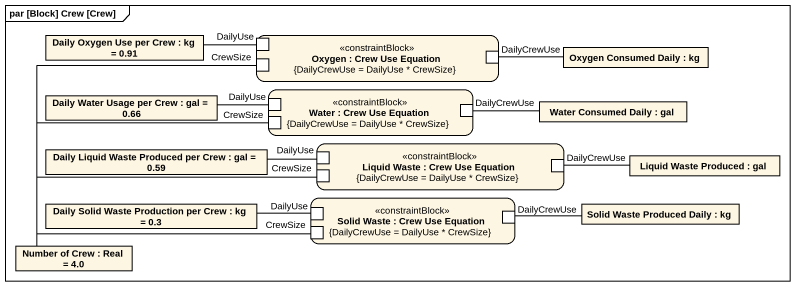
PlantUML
@startuml
mainframe par [Block] Crew [Crew]
rectangle "Daily Oxygen Use per Crew : kg = 0.91" as Daily_Oxygen_Use_per_Crew
rectangle "Oxygen : Crew Use Equation\n{DailyCrewUse = DailyUse * CrewSize}" as Oxygen <<constraintBlock>> {
  port DailyUse
  port DailyCrewUse
  port CrewSize
}
rectangle "Oxygen Consumed Daily : kg" as Oxygen_Consumed_Daily
rectangle "Water : Crew Use Equation\n{DailyCrewUse = DailyUse * CrewSize}" as Water <<constraintBlock>> {
  port "DailyUse" as DailyUse_2
  port "CrewSize" as CrewSize_2
  port "DailyCrewUse" as DailyCrewUse_2
}
rectangle "Daily Water Usage per Crew : gal = 0.66" as Daily_Water_Usage_per_Crew
rectangle "Water Consumed Daily : gal" as Water_Consumed_Daily
rectangle "Daily Liquid Waste Produced per Crew : gal = 0.59" as Daily_Liquid_Waste_Produced
rectangle "Liquid Waste : Crew Use Equation\n{DailyCrewUse = DailyUse * CrewSize}" as Liquid_Waste <<constraintBlock>> {
  port "DailyUse" as DailyUse_3
  port "DailyCrewUse" as DailyCrewUse_3
  port "CrewSize" as CrewSize_3
}
rectangle "Liquid Waste Produced : gal" as Liquid_Waste_Produced
rectangle "Daily Solid Waste Production per Crew : kg = 0.3" as Daily_Solid_Waste
rectangle "Solid Waste : Crew Use Equation\n{DailyCrewUse = DailyUse * CrewSize}" as Solid_Waste <<constraintBlock>> {
  port "DailyUse" as DailyUse_4
  port "CrewSize" as CrewSize_4
  port "DailyCrewUse" as DailyCrewUse_4
}
rectangle "Solid Waste Produced Daily : kg" as Solid_Waste_Produced_Daily
rectangle "Number of Crew : Real = 4.0" as Number_of_Crew
Daily_Oxygen_Use_per_Crew -right- DailyUse
Oxygen_Consumed_Daily -left- DailyCrewUse
CrewSize -- Number_of_Crew
Daily_Water_Usage_per_Crew -right- DailyUse_2
CrewSize_2 -- Number_of_Crew
Water_Consumed_Daily -left- DailyCrewUse_2
DailyUse_3 -left- Daily_Liquid_Waste_Produced
Liquid_Waste_Produced -left- DailyCrewUse_3
Daily_Solid_Waste -right- DailyUse_4
CrewSize_3 -left- Number_of_Crew
CrewSize_4 -left- Number_of_Crew
DailyCrewUse_4 -right- Solid_Waste_Produced_Daily
@enduml
